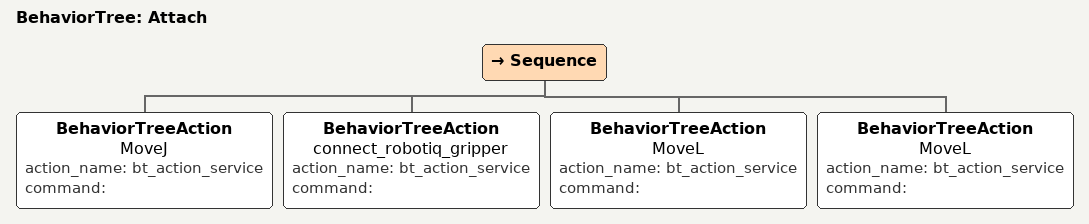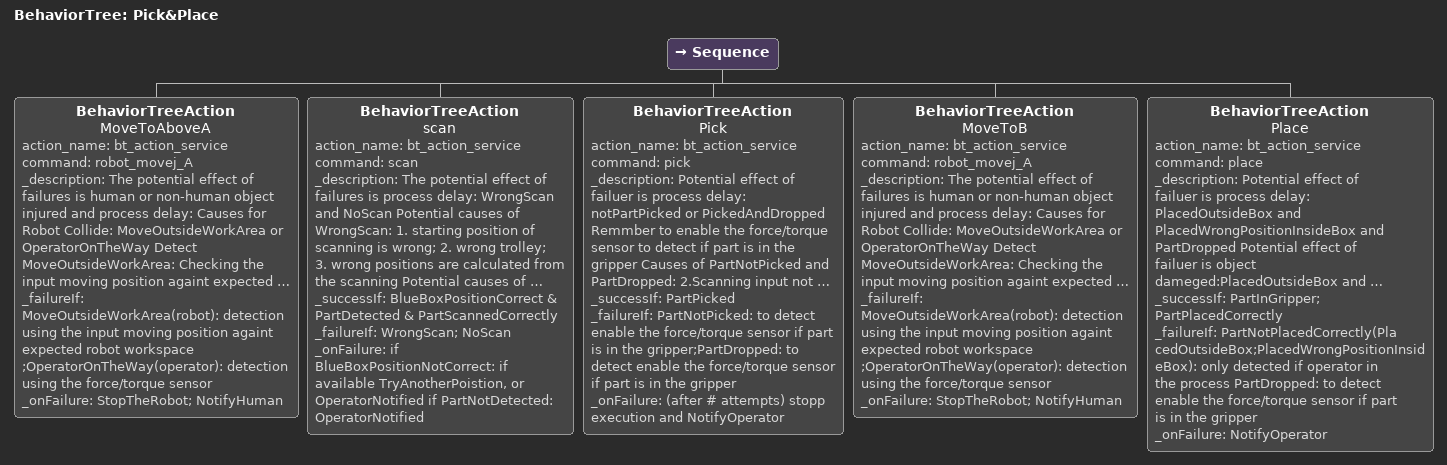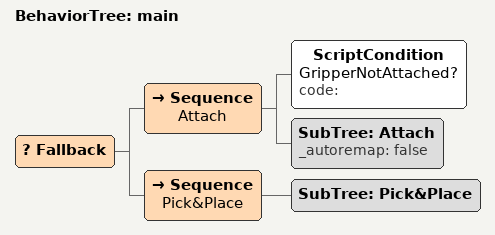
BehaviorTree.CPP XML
<?xml version="1.0" encoding="UTF-8"?>
<root BTCPP_format="4"
      main_tree_to_execute="main">
  <BehaviorTree ID="Attach">
    <Sequence>
      <BehaviorTreeAction name="MoveJ"
                          action_name="bt_action_service"
                          command=""/>
      <BehaviorTreeAction name="connect_robotiq_gripper"
                          action_name="bt_action_service"
                          command=""/>
      <BehaviorTreeAction name="MoveL"
                          action_name="bt_action_service"
                          command=""/>
      <BehaviorTreeAction name="MoveL"
                          action_name="bt_action_service"
                          command=""/>
    </Sequence>
  </BehaviorTree>

  <BehaviorTree ID="Pick&amp;Place">
    <Sequence>
      <BehaviorTreeAction name="MoveToAboveA"
                          action_name="bt_action_service"
                          command="robot_movej_A"
                          _description="The potential effect of failures is human or non-human object injured and process delay: Causes for Robot Collide: MoveOutsideWorkArea or OperatorOnTheWay&#10;Detect MoveOutsideWorkArea: Checking the input moving position againt expected robot workspace and Operator detect failures, prevent by constraint on robot work space&#10;Detect OperatorOnTheWay: Operator detect failures and setting collision force threshold&#10;Remmber to set the collision force threshold - if exceded robot will stop&#10;If collision happens then the severity is 9&#10;"
                          _failureIf="MoveOutsideWorkArea(robot): detection using the input moving position againt expected robot workspace ;OperatorOnTheWay(operator): detection using the force/torque sensor"
                          _onFailure="StopTheRobot;&#10;NotifyHuman"/>
      <BehaviorTreeAction name="scan"
                          action_name="bt_action_service"
                          command="scan"
                          _description="The potential effect of failures is process delay: WrongScan and NoScan &#10;Potential causes of WrongScan: 1. starting position of scanning is wrong; 2. wrong trolley; 3. wrong positions are calculated from the scanning&#10;Potential causes of NoScan is: the algorithm is faulty &#10;"
                          _successIf="BlueBoxPositionCorrect &amp; PartDetected &amp; PartScannedCorrectly "
                          _failureIf="WrongScan;&#10;NoScan&#10;"
                          _onFailure="if BlueBoxPositionNotCorrect: if available TryAnotherPoistion, or  OperatorNotified&#10;if PartNotDetected: OperatorNotified"/>
      <BehaviorTreeAction name="Pick"
                          action_name="bt_action_service"
                          command="pick"
                          _description="Potential effect of failuer is process delay: notPartPicked or PickedAndDropped&#10;Remmber to enable the force/torque sensor to detect if part is in the gripper&#10;Causes of PartNotPicked and PartDropped: 2.Scanning input not correct; 3.grasping point not accurate; 4.gripper performance deteriorated&#10;&#10;Another cause for only PartNotPicked: 1.Robot moves outside its expected zone Prevent by constraint on robot work space; "
                          _successIf="PartPicked"
                          _failureIf="PartNotPicked: to detect enable the force/torque sensor if part is in the gripper;PartDropped: to detect enable the force/torque sensor if part is in the gripper&#10;"
                          _onFailure="(after # attempts) stopp execution and NotifyOperator"/>
      <BehaviorTreeAction name="MoveToB"
                          action_name="bt_action_service"
                          command="robot_movej_A"
                          _description="The potential effect of failures is human or non-human object injured and process delay: Causes for Robot Collide: MoveOutsideWorkArea or OperatorOnTheWay&#10;Detect MoveOutsideWorkArea: Checking the input moving position againt expected robot workspace and Operator detect failures, prevent by constraint on robot work space&#10;Detect OperatorOnTheWay: Operator detect failures and setting collision force threshold&#10;Remmber to set the collision force threshold - if exceded robot will stop&#10;If collision happens then the severity is 9&#10;"
                          _failureIf="MoveOutsideWorkArea(robot): detection using the input moving position againt expected robot workspace ;OperatorOnTheWay(operator): detection using the force/torque sensor"
                          _onFailure="StopTheRobot;&#10;NotifyHuman"/>
      <BehaviorTreeAction name="Place"
                          action_name="bt_action_service"
                          command="place"
                          _description="Potential effect of failuer is process delay: PlacedOutsideBox and PlacedWrongPositionInsideBox and PartDropped&#10;Potential effect of failuer is object dameged:PlacedOutsideBox and  PartDropped&#10;Potential effect of failuer is human injured: PlacedOutsideBox and  PartDropped&#10;Potential causes of PlacedOutsideBox: trolly is not in the right place&#10;Potential causes of PlacedWrongPositionInsideBox: 1. position provided by the ctrl system is wrong; 2. trolly is not in the right place&#10;Potential causes of PartDropped: 1. gripper performance deteriorated; 2. grasping point not accurate&#10;Remmber to enable the force/torque sensor to detect if part is in the gripper"
                          _successIf="PartInGripper; PartPlacedCorrectly"
                          _failureIf="PartNotPlacedCorrectly(PlacedOutsideBox;PlacedWrongPositionInsideBox): only detected if operator in the process&#10;PartDropped: to detect enable the force/torque sensor if part is in the gripper"
                          _onFailure="NotifyOperator"/>
    </Sequence>
  </BehaviorTree>

  <BehaviorTree ID="main">
    <Fallback>
      <Sequence name="Attach">
        <ScriptCondition name="GripperNotAttached?"
                         code=""/>
        <SubTree ID="Attach"
                 _autoremap="false"/>
      </Sequence>
      <Sequence name="Pick&amp;Place">
        <SubTree ID="Pick&amp;Place"/>
      </Sequence>
    </Fallback>
  </BehaviorTree>

</root>
